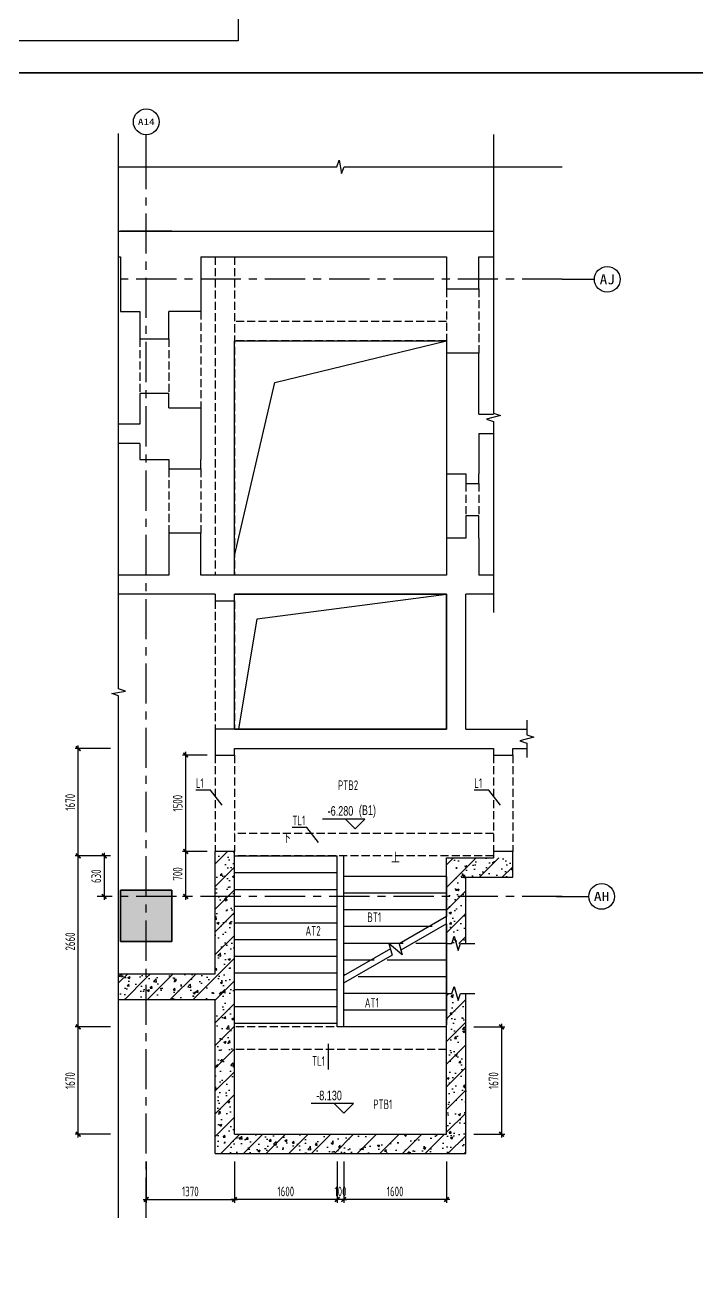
# Model space of a CAD drawing. Extents: x 868813 to 976250, y -66060 to 16191.
# Drawn here: x 895201 to 905652, y -55575 to -36114 of the extents above; entities that cross this region are included whole.
import ezdxf
from ezdxf.enums import TextEntityAlignment as Align

# ---------------------------------------------------------------- set-up
doc = ezdxf.new("R2010")
doc.units = 0
doc.header["$LTSCALE"] = 500
doc.linetypes.add('CENTER', pattern=[2, 1.25, -0.25, 0.25, -0.25])
doc.linetypes.add('DASH', pattern=[0.35, 0.25, -0.1])
doc.layers.get('0').update_dxf_attribs({"linetype": 'CONTINUOUS'})
doc.layers.get('Defpoints').update_dxf_attribs({"color": 167, "linetype": 'CONTINUOUS'})
for name, color, linetype in [('02-TEXT_轴号', 7, 'CONTINUOUS'), ('104-6 B1核心筒G$0$A_STR-砼柱', 51, 'CONTINUOUS'), ('A-TECH_结构', 21, 'CONTINUOUS'), ('A_STR-砌块墙', 121, 'CONTINUOUS'), ('A_STR-砼墙', 51, 'CONTINUOUS'), ('AXIS', 253, 'CENTER'), ('AXIS_TEXT', 7, 'CONTINUOUS'), ('DIM', 3, 'CONTINUOUS'), ('PUB_TEXT', 7, 'CONTINUOUS'), ('s-beam', 4, 'DASH'), ('s-colu', 40, 'CONTINUOUS'), ('s-colu-hatc', 16, 'CONTINUOUS'), ('s-dim', 3, 'CONTINUOUS'), ('S-DIM-B', 3, 'CONTINUOUS'), ('S-HATCH', 253, 'CONTINUOUS'), ('s-stair', 7, 'CONTINUOUS'), ('s-thin', 3, 'CONTINUOUS'), ('S_TEXT', 7, 'CONTINUOUS'), ('S_THIN', 7, 'CONTINUOUS'), ('TEXT', 7, 'CONTINUOUS')]:
    doc.layers.add(name, color=color, linetype=linetype)
doc.styles.add('_TCH_AXIS', font='STXIHEI.TTF')
doc.styles.add('_TCH_DIM', font='ros.shx', dxfattribs={"width": 0.8, "bigfont": 'jd.shx'})
doc.styles.add('COMPLEX', font='COMPLEX')
doc.styles.add('TSSD_Dimension', font='tssdeng.shx', dxfattribs={"width": 0.7, "bigfont": 'TSSDCHN.SHX'})
doc.styles.add('TSSD_Rein', font='Tssdeng.shx', dxfattribs={"width": 0.7, "bigfont": 'hztxt.shx'})
doc.dimstyles.new('TSSD_50_50', dxfattribs={"dimtxt": 150, "dimasz": 50, "dimexe": 50, "dimexo": 125, "dimgap": 50, "dimtad": 1, "dimdec": 0, "dimzin": 0, "dimdsep": 46, "dimtxsty": 'TSSD_Dimension', "dimblk": 'ARCHTICK', "dimblk1": 'ARCHTICK', "dimblk2": 'ARCHTICK', "dimcen": 0, "dimdle": 50, "dimclrt": 7, "dimadec": 0, "dimazin": 0, "dimtfac": 1, "dimtdec": 0, "dimtix": 1, "dimtmove": 2, "dimatfit": 3, "dimfxl": 1, "dimtolj": 1, "dimtzin": 0, "dimarcsym": 0})
pattern_1 = [(50, (1103806.76, 226845.56), (358.6301, -31.37607), [37.5, -412.5]), (355, (1103806.76, 226845.56), (-69.37567, 376.09607), [30, -330]), (100.4514, (1103836.65, 226842.94), (289.2547, 344.71977), [31.8701, -350.57106]), (46.1842, (1103806.76, 226945.56), (533.6205, -82.7595), [56.25, -618.75]), (96.6356, (1103851.23, 226938.66), (467.33135, 487.0589), [47.80514, -525.8565]), (351.1842, (1103806.76, 226945.56), (467.331, 487.0593), [45, -495]), (21, (1103856.76, 226920.56), (298.45353, -201.30945), [37.5, -412.5]), (326, (1103856.76, 226920.56), (121.65767, 362.57502), [30, -330]), (71.4514, (1103881.63, 226903.8), (420.1113, 161.26525), [31.8701, -350.57106]), (37.5, (1103806.76, 226845.56), (6.07993, 166.446927), [0, -326, 0, -335, 0, -331.25]), (7.5, (1103806.76, 226845.56), (131.53477, 197.20586), [0, -191, 0, -318.5, 0, -126.25]), (327.5, (1103695.26, 226845.56), (266.91122, -11.277436), [0, -125, 0, -390, 0, -517.5]), (317.5, (1103645.26, 226845.56), (291.59308, 50.05249), [0, -162.5, 0, -259, 0, -367.5]), (45, (1103806.76, 226845.56), (-176.7767, 176.7767), [])]

# ---------------------------------------------------------------- blocks, each defined once
blk = doc.blocks.new('_AXISO')
blk.add_circle((0, 0), 0.5)
at = {"layer": 'AXIS_TEXT', "style": 'COMPLEX', "width": 1.041667}
blk.add_attdef('A', text='', height=0.56, dxfattribs=at).set_placement((-0.25, -0.28), (0.25, -0.28), align=Align.FIT)
blk = doc.blocks.new('_ArchTick')
at = {"color": 0, "const_width": 0.5}
blk.add_lwpolyline([(-0.71, -0.71), (0.71, 0.71)], dxfattribs=at)
blk = doc.blocks.new('*D46')
at = {"layer": 'Defpoints', "color": 0, "transparency": 16777216}
for p in [(900157, -53671), (901757, -53671), (900157, -54385)]:
    blk.add_point(p, dxfattribs=at)
at = {"layer": 's-dim', "color": 0, "lineweight": -2, "transparency": 16777216}
for p, q in [((900157, -53796), (900157, -54435)), ((901757, -53796), (901757, -54435)), ((901807, -54385), (900107, -54385))]:
    blk.add_line(p, q, dxfattribs=at)
at = {"layer": 's-dim', "color": 0, "lineweight": -2, "transparency": 16777216, "xscale": 50, "yscale": 50, "zscale": 50, "rotation": 180}
blk.add_blockref('_ArchTick', (900157, -54385), dxfattribs=at)
at = {"layer": 's-dim', "color": 0, "lineweight": -2, "transparency": 16777216, "xscale": 50, "yscale": 50, "zscale": 50}
blk.add_blockref('_ArchTick', (901757, -54385), dxfattribs=at)
at = {"layer": 's-dim', "color": 7, "transparency": 16777216, "insert": (900957, -54260), "char_height": 150, "attachment_point": 5, "style": 'TSSD_Dimension'}
blk.add_mtext('\\A1;1600', dxfattribs=at)
blk = doc.blocks.new('*D47')
at = {"layer": 'Defpoints', "color": 0, "transparency": 16777216}
for p in [(900057, -53671), (900157, -53671), (900057, -54385)]:
    blk.add_point(p, dxfattribs=at)
at = {"layer": 's-dim', "color": 0, "lineweight": -2, "transparency": 16777216}
for p, q in [((900057, -53796), (900057, -54435)), ((900157, -53796), (900157, -54435)), ((900057, -54385), (900007, -54385)), ((900157, -54385), (900057, -54385)), ((900157, -54385), (900207, -54385))]:
    blk.add_line(p, q, dxfattribs=at)
at = {"layer": 's-dim', "color": 0, "lineweight": -2, "transparency": 16777216, "xscale": 50, "yscale": 50, "zscale": 50}
blk.add_blockref('_ArchTick', (900057, -54385), dxfattribs=at)
at = {"layer": 's-dim', "color": 0, "lineweight": -2, "transparency": 16777216, "xscale": 50, "yscale": 50, "zscale": 50, "rotation": 180}
blk.add_blockref('_ArchTick', (900157, -54385), dxfattribs=at)
at = {"layer": 's-dim', "color": 7, "transparency": 16777216, "insert": (900107, -54260), "char_height": 150, "attachment_point": 5, "style": 'TSSD_Dimension'}
blk.add_mtext('\\A1;100', dxfattribs=at)
blk = doc.blocks.new('*D48')
at = {"layer": 'Defpoints', "color": 0, "transparency": 16777216}
for p in [(898457, -53671), (900057, -53671), (898457, -54385)]:
    blk.add_point(p, dxfattribs=at)
at = {"layer": 's-dim', "color": 0, "lineweight": -2, "transparency": 16777216}
for p, q in [((898457, -53796), (898457, -54435)), ((900057, -53796), (900057, -54435)), ((900107, -54385), (898407, -54385))]:
    blk.add_line(p, q, dxfattribs=at)
at = {"layer": 's-dim', "color": 0, "lineweight": -2, "transparency": 16777216, "xscale": 50, "yscale": 50, "zscale": 50, "rotation": 180}
blk.add_blockref('_ArchTick', (898457, -54385), dxfattribs=at)
at = {"layer": 's-dim', "color": 0, "lineweight": -2, "transparency": 16777216, "xscale": 50, "yscale": 50, "zscale": 50}
blk.add_blockref('_ArchTick', (900057, -54385), dxfattribs=at)
at = {"layer": 's-dim', "color": 7, "transparency": 16777216, "insert": (899257, -54260), "char_height": 150, "attachment_point": 5, "style": 'TSSD_Dimension'}
blk.add_mtext('\\A1;1600', dxfattribs=at)
blk = doc.blocks.new('*D49')
at = {"layer": 'Defpoints', "color": 0, "transparency": 16777216}
for p in [(897087, -53671), (898457, -53671), (898457, -54385)]:
    blk.add_point(p, dxfattribs=at)
at = {"layer": 's-dim', "color": 0, "lineweight": -2, "transparency": 16777216}
for p, q in [((897087, -53796), (897087, -54435)), ((898457, -53796), (898457, -54435)), ((897037, -54385), (898507, -54385))]:
    blk.add_line(p, q, dxfattribs=at)
at = {"layer": 's-dim', "color": 0, "lineweight": -2, "transparency": 16777216, "xscale": 50, "yscale": 50, "zscale": 50, "rotation": 180}
blk.add_blockref('_ArchTick', (897087, -54385), dxfattribs=at)
at = {"layer": 's-dim', "color": 0, "lineweight": -2, "transparency": 16777216, "xscale": 50, "yscale": 50, "zscale": 50}
blk.add_blockref('_ArchTick', (898457, -54385), dxfattribs=at)
at = {"layer": 's-dim', "color": 7, "transparency": 16777216, "insert": (897772, -54260), "char_height": 150, "attachment_point": 5, "style": 'TSSD_Dimension'}
blk.add_mtext('\\A1;1370', dxfattribs=at)
blk = doc.blocks.new('*D50')
at = {"layer": 'Defpoints', "color": 0, "transparency": 16777216}
for p in [(896028, -51701), (896657, -51701), (896657, -53371)]:
    blk.add_point(p, dxfattribs=at)
at = {"layer": 's-dim', "color": 0, "lineweight": -2, "transparency": 16777216}
for p, q in [((896532, -51701), (895978, -51701)), ((896028, -53421), (896028, -51651)), ((896532, -53371), (895978, -53371))]:
    blk.add_line(p, q, dxfattribs=at)
at = {"layer": 's-dim', "color": 0, "lineweight": -2, "transparency": 16777216, "xscale": 50, "yscale": 50, "zscale": 50}
for p, rotation in [((896028, -51701), 90), ((896028, -53371), 270)]:
    blk.add_blockref('_ArchTick', p, dxfattribs=dict(at, rotation=rotation))
at = {"layer": 's-dim', "color": 7, "transparency": 16777216, "insert": (895903, -52536), "char_height": 150, "attachment_point": 5, "rotation": 90, "style": 'TSSD_Dimension'}
blk.add_mtext('\\A1;1670', dxfattribs=at)
blk = doc.blocks.new('*D51')
at = {"layer": 'Defpoints', "color": 0, "transparency": 16777216}
for p in [(896028, -49041), (896657, -49041), (896657, -51701)]:
    blk.add_point(p, dxfattribs=at)
at = {"layer": 's-dim', "color": 0, "lineweight": -2, "transparency": 16777216}
for p, q in [((896532, -49041), (895978, -49041)), ((896028, -51751), (896028, -48991)), ((896532, -51701), (895978, -51701))]:
    blk.add_line(p, q, dxfattribs=at)
at = {"layer": 's-dim', "color": 0, "lineweight": -2, "transparency": 16777216, "xscale": 50, "yscale": 50, "zscale": 50}
for p, rotation in [((896028, -49041), 90), ((896028, -51701), 270)]:
    blk.add_blockref('_ArchTick', p, dxfattribs=dict(at, rotation=rotation))
at = {"layer": 's-dim', "color": 7, "transparency": 16777216, "insert": (895903, -50371), "char_height": 150, "attachment_point": 5, "rotation": 90, "style": 'TSSD_Dimension'}
blk.add_mtext('\\A1;2660', dxfattribs=at)
blk = doc.blocks.new('*D52')
at = {"layer": 'Defpoints', "color": 0, "transparency": 16777216}
for p in [(896028, -47371), (896657, -47371), (896657, -49041)]:
    blk.add_point(p, dxfattribs=at)
at = {"layer": 's-dim', "color": 0, "lineweight": -2, "transparency": 16777216}
for p, q in [((896532, -47371), (895978, -47371)), ((896028, -49091), (896028, -47321)), ((896532, -49041), (895978, -49041))]:
    blk.add_line(p, q, dxfattribs=at)
at = {"layer": 's-dim', "color": 0, "lineweight": -2, "transparency": 16777216, "xscale": 50, "yscale": 50, "zscale": 50}
for p, rotation in [((896028, -47371), 90), ((896028, -49041), 270)]:
    blk.add_blockref('_ArchTick', p, dxfattribs=dict(at, rotation=rotation))
at = {"layer": 's-dim', "color": 7, "transparency": 16777216, "insert": (895903, -48206), "char_height": 150, "attachment_point": 5, "rotation": 90, "style": 'TSSD_Dimension'}
blk.add_mtext('\\A1;1670', dxfattribs=at)
blk = doc.blocks.new('*D53')
at = {"layer": 'Defpoints', "color": 0, "transparency": 16777216}
for p in [(896657, -49041), (896432, -49671), (896657, -49671)]:
    blk.add_point(p, dxfattribs=at)
at = {"layer": 's-dim', "color": 0, "lineweight": -2, "transparency": 16777216}
for p, q in [((896532, -49041), (896382, -49041)), ((896432, -48991), (896432, -49721)), ((896532, -49671), (896382, -49671))]:
    blk.add_line(p, q, dxfattribs=at)
at = {"layer": 's-dim', "color": 0, "lineweight": -2, "transparency": 16777216, "xscale": 50, "yscale": 50, "zscale": 50}
for p, rotation in [((896432, -49041), 90), ((896432, -49671), 270)]:
    blk.add_blockref('_ArchTick', p, dxfattribs=dict(at, rotation=rotation))
at = {"layer": 's-dim', "color": 7, "transparency": 16777216, "insert": (896307, -49356), "char_height": 150, "attachment_point": 5, "rotation": 90, "style": 'TSSD_Dimension'}
blk.add_mtext('\\A1;630', dxfattribs=at)
blk = doc.blocks.new('*D59')
at = {"layer": 'Defpoints', "color": 0, "transparency": 16777216}
for p in [(902057, -51701), (902057, -53371), (902613, -53371)]:
    blk.add_point(p, dxfattribs=at)
at = {"layer": 's-dim', "color": 0, "lineweight": -2, "transparency": 16777216}
for p, q in [((902182, -51701), (902663, -51701)), ((902613, -51651), (902613, -53421)), ((902182, -53371), (902663, -53371))]:
    blk.add_line(p, q, dxfattribs=at)
at = {"layer": 's-dim', "color": 0, "lineweight": -2, "transparency": 16777216, "xscale": 50, "yscale": 50, "zscale": 50}
for p, rotation in [((902613, -51701), 90), ((902613, -53371), 270)]:
    blk.add_blockref('_ArchTick', p, dxfattribs=dict(at, rotation=rotation))
at = {"layer": 's-dim', "color": 7, "transparency": 16777216, "insert": (902488, -52536), "char_height": 150, "attachment_point": 5, "rotation": 90, "style": 'TSSD_Dimension'}
blk.add_mtext('\\A1;1670', dxfattribs=at)
blk = doc.blocks.new('*D65')
at = {"layer": 'Defpoints', "color": 0, "transparency": 16777216}
for p in [(897700, -48971), (898157, -48971), (897880, -49671)]:
    blk.add_point(p, dxfattribs=at)
at = {"layer": 's-dim', "color": 0, "lineweight": -2, "transparency": 16777216}
for p, q in [((898032, -48971), (897650, -48971)), ((897700, -49721), (897700, -48921)), ((897755, -49671), (897650, -49671))]:
    blk.add_line(p, q, dxfattribs=at)
at = {"layer": 's-dim', "color": 0, "lineweight": -2, "transparency": 16777216, "xscale": 50, "yscale": 50, "zscale": 50}
for p, rotation in [((897700, -48971), 90), ((897700, -49671), 270)]:
    blk.add_blockref('_ArchTick', p, dxfattribs=dict(at, rotation=rotation))
at = {"layer": 's-dim', "color": 7, "transparency": 16777216, "insert": (897575, -49321), "char_height": 150, "attachment_point": 5, "rotation": 90, "style": 'TSSD_Dimension'}
blk.add_mtext('\\A1;700', dxfattribs=at)
blk = doc.blocks.new('*D66')
at = {"layer": 'Defpoints', "color": 0, "transparency": 16777216}
for p in [(897700, -47471), (898157, -47471), (898157, -48971)]:
    blk.add_point(p, dxfattribs=at)
at = {"layer": 's-dim', "color": 0, "lineweight": -2, "transparency": 16777216}
for p, q in [((898032, -47471), (897650, -47471)), ((897700, -49021), (897700, -47421)), ((898032, -48971), (897650, -48971))]:
    blk.add_line(p, q, dxfattribs=at)
at = {"layer": 's-dim', "color": 0, "lineweight": -2, "transparency": 16777216, "xscale": 50, "yscale": 50, "zscale": 50}
for p, rotation in [((897700, -47471), 90), ((897700, -48971), 270)]:
    blk.add_blockref('_ArchTick', p, dxfattribs=dict(at, rotation=rotation))
at = {"layer": 's-dim', "color": 7, "transparency": 16777216, "insert": (897575, -48221), "char_height": 150, "attachment_point": 5, "rotation": 90, "style": 'TSSD_Dimension'}
blk.add_mtext('\\A1;1500', dxfattribs=at)

msp = doc.modelspace()

# ---------------------------------------------------------------- hatches: boundary and pattern name
at = {"layer": 's-colu-hatc'}
msp.add_hatch(color=256, dxfattribs=at).paths.add_polyline_path([(896686.6, -49570.6), (897486.6, -49570.6), (897486.6, -50370.6), (896686.6, -50370.6)])
msp.add_hatch(color=256, dxfattribs=at).paths.add_polyline_path([(896686.6, -49570.6), (897486.6, -49570.6), (897486.6, -50370.6), (896686.6, -50370.6)])
at = {"layer": 'S-HATCH'}
h = msp.add_hatch(dxfattribs=at)
h.set_pattern_fill('ARMORED', color=256, scale=50, style=0)
h.set_pattern_definition(pattern_1)
h.paths.add_polyline_path([(898456.6, -48970.6), (898156.6, -48970.6), (898156.6, -49670.6), (898456.6, -49670.6)])
h = msp.add_hatch(dxfattribs=at)
h.set_pattern_fill('ARMORED', color=256, scale=50, style=0)
h.set_pattern_definition([(50, (16268.4, -52550), (358.63009, -31.37607), [37.5, -412.5]), (355, (16268.4, -52550), (-69.37567, 376.09607), [30, -330]), (100.4514, (16298.28, -52552.6), (289.25469, 344.71977), [31.8701, -350.57106]), (46.1842, (16268.4, -52450), (533.62052, -82.7595), [56.25, -618.75]), (96.6356, (16312.86, -52456.9), (467.33135, 487.05894), [47.80514, -525.8565]), (351.1842, (16268.4, -52450), (467.33097, 487.0593), [45, -495]), (21, (16318.4, -52475), (298.45353, -201.30945), [37.5, -412.5]), (326, (16318.4, -52475), (121.65767, 362.57502), [30, -330]), (71.4514, (16343.27, -52491.78), (420.11131, 161.26525), [31.8701, -350.57106]), (37.5, (16268.4, -52550), (6.079928, 166.446927), [0, -326, 0, -335, 0, -331.25]), (7.5, (16268.4, -52550), (131.53477, 197.205856), [0, -191, 0, -318.5, 0, -126.25]), (327.5, (16156.9, -52550), (266.911218, -11.277436), [0, -125, 0, -390, 0, -517.5]), (317.5, (16106.9, -52550), (291.593085, 50.05249), [0, -162.5, 0, -259, 0, -367.5]), (45, (16268.4, -52550), (-176.776695, 176.776695), [])])
h.paths.add_polyline_path([(901756.6, -49070.6), (902786.6, -49070.6), (902786.6, -49370.6), (901756.6, -49370.6)])
h.paths.add_polyline_path([(901756.6, -49370.6), (902056.6, -49370.6), (902056.6, -50400.6), (901756.6, -50400.6)])
h = msp.add_hatch(dxfattribs=at)
h.set_pattern_fill('ARMORED', color=256, scale=50, style=0)
h.set_pattern_definition(pattern_1)
h.paths.add_polyline_path([(898456.6, -49670.6), (898156.6, -49670.6), (898156.6, -50872.6), (897086.6, -50872.4), (897086.6, -51272.4), (898156.6, -51272.6), (898156.6, -53670.6), (902056.6, -53670.6), (902056.6, -51180.6), (901971.6, -51180.6), (901936.6, -51290.6), (901876.6, -51070.6), (901841.6, -51180.6), (901756.6, -51180.6), (901756.6, -51670.6), (901756.6, -51670.6), (901756.6, -53370.6), (898456.6, -53370.6)])
h = msp.add_hatch(dxfattribs=at)
h.set_pattern_fill('ARMORED', color=256, scale=50, style=0)
h.set_pattern_definition(pattern_1)
h.paths.add_polyline_path([(897086.6, -50872.4), (896656.6, -50872.3), (896656.6, -51272.3), (897086.6, -51272.4)])

# ---------------------------------------------------------------- linework, layer by layer
msp.add_lwpolyline([(868814.6, 16191.2), (898514.6, 16191.2), (898514.6, -36358.8), (868814.6, -36358.8)], close=True)
for points, const_width in [([(868814.6, -66058.8), (921364.6, -66058.8), (921364.6, -36358.8), (868814.6, -36358.8)], 2.5), ([(917614.6, -36858.8), (870064.6, -36858.8), (870064.6, -65558.8), (917614.6, -65558.8)], 25)]:
    msp.add_lwpolyline(points, close=True, dxfattribs=dict(const_width=const_width))
at = {"layer": '104-6 B1核心筒G$0$A_STR-砼柱'}
for p, q in [((897086.5, -39320.7), (896686.6, -39320.7)), ((897486.6, -39320.7), (897086.5, -39320.7)), ((896686.6, -39720.7), (896686.6, -40570.6)), ((896686.6, -40570.6), (896986.6, -40570.6)), ((897486.6, -49570.6), (896686.6, -49570.6)), ((896686.6, -49570.6), (896686.6, -50370.6)), ((897486.6, -50370.6), (897486.6, -49570.6)), ((896686.6, -50370.6), (897486.6, -50370.6))]:
    msp.add_line(p, q, dxfattribs=at)
at = {"layer": 'A-TECH_结构'}
for points in [[(898457.1, -41026.1), (901757.1, -41026.1), (901756.6, -44670.6), (898456.6, -44670.6)], [(898456.6, -44970.6), (901756.6, -44970.6), (901756.6, -47070.6), (898456.6, -47070.6)]]:
    msp.add_lwpolyline(points, close=True, dxfattribs=at)
for points in [[(898456.6, -44370.6), (899084.6, -41675.9), (901757.1, -41026.1)], [(898456.6, -44970.6), (901756.6, -44970.6), (901756.6, -47070.6), (898456.6, -47070.6), (898456.6, -44970.6)], [(898526.6, -47070.6), (898813.6, -45351.2), (901756.6, -44970.6)]]:
    msp.add_lwpolyline(points, dxfattribs=at)
at = {"layer": 'A_STR-砌块墙'}
msp.add_line((896656.6, -43120.6), (896656.6, -42920.6), dxfattribs=at)
at = {"layer": 'A_STR-砼墙'}
for p, q in [((896656.6, -39320.6), (897787.2, -39320.6)), ((897787.2, -39320.6), (901906.6, -39320.6)), ((901906.6, -39320.6), (902486.6, -39320.6)), ((896656.6, -39720.6), (896687.2, -39720.6)), ((896687.2, -39720.6), (896687.2, -40571.8)), ((897937.2, -39720.6), (897937.2, -40571.8)), ((897937.2, -39720.6), (901756.6, -39720.6)), ((901756.6, -39720.6), (901756.6, -40220.6)), ((902256.6, -39720.6), (902486.6, -39720.6)), ((902256.6, -40220.6), (902256.6, -39720.6)), ((901756.6, -40220.6), (902256.6, -40220.6)), ((896687.2, -40571.8), (896987.2, -40571.8)), ((896987.2, -40571.8), (896987.2, -40997.1)), ((897937.2, -40571.8), (897437.2, -40571.8)), ((897437.2, -40997.1), (897437.2, -40571.8)), ((896987.2, -40997.1), (897437.2, -40997.1)), ((902256.6, -41220.6), (901756.6, -41220.6)), ((901756.6, -41220.6), (901756.6, -42070.6)), ((902256.6, -42170.6), (902256.6, -41220.6)), ((897437.2, -41847.1), (896987.2, -41847.1)), ((896987.2, -41847.1), (896987.2, -42072.1)), ((897437.2, -42072.1), (897437.2, -41847.1)), ((896987.2, -42072.1), (896987.2, -42072.1)), ((896987.2, -42072.1), (896987.2, -42322.1)), ((897437.2, -42072.1), (897937.2, -42072.1)), ((897937.2, -42072.1), (897937.2, -42472.1)), ((901756.6, -42070.6), (901756.6, -43097.1)), ((902256.6, -42170.6), (902486.6, -42170.6)), ((896987.2, -42322.1), (896656.6, -42322.1)), ((897937.2, -42472.1), (897937.2, -42872.1)), ((902256.6, -42470.6), (902486.6, -42470.6)), ((902256.6, -42470.6), (902256.6, -43097.1)), ((896987.2, -42622.1), (896656.6, -42622.1)), ((896987.2, -42622.1), (896987.2, -42872.1)), ((896987.2, -42872.1), (897437.2, -42872.1)), ((897437.2, -42872.1), (897437.2, -43020.7)), ((897937.2, -43020.8), (897937.2, -42872.1)), ((897437.2, -43020.7), (897937.2, -43020.8)), ((901756.6, -43097.1), (902056.6, -43097.1)), ((902056.6, -43097.1), (902056.6, -43247.2)), ((902256.6, -43247.2), (902256.6, -43097.1)), ((902056.6, -43247.2), (902256.6, -43247.2)), ((902256.6, -43747.2), (902056.6, -43747.2)), ((902056.6, -43747.2), (902056.6, -44097.1)), ((902256.6, -44097.1), (902256.6, -43747.2)), ((897937.2, -44020.8), (897437.2, -44020.7)), ((897437.2, -44020.7), (897437.2, -44670.6)), ((897937.2, -44670.6), (897937.2, -44020.8)), ((902056.6, -44097.1), (901756.6, -44097.1)), ((901756.6, -44097.1), (901756.6, -44670.6)), ((902256.6, -44097.1), (902256.6, -44670.6)), ((897437.2, -44670.6), (896656.6, -44670.6)), ((898306.6, -44670.6), (897937.2, -44670.6)), ((901756.6, -44670.6), (898306.6, -44670.6)), ((902486.6, -44670.6), (902256.6, -44670.6)), ((897787.2, -44970.6), (896656.6, -44970.6)), ((898156.6, -44970.6), (897787.2, -44970.6)), ((898156.6, -44970.6), (898156.6, -45070.6)), ((898156.6, -45070.6), (898456.6, -45070.6)), ((898456.6, -45070.6), (898456.6, -44970.6)), ((901756.6, -44970.6), (898456.6, -44970.6)), ((901756.6, -47070.6), (901756.6, -44970.6)), ((902056.6, -47070.6), (902056.6, -44970.6)), ((902486.6, -44970.6), (902056.6, -44970.6)), ((898456.6, -47070.6), (898156.6, -47070.6)), ((898156.6, -47070.6), (898156.6, -47220.6)), ((898456.6, -47070.6), (901756.6, -47070.6)), ((902056.6, -47070.6), (902786.6, -47070.6)), ((902786.6, -47070.6), (903005.1, -47070.6)), ((898156.6, -47220.6), (898156.6, -47470.6)), ((898156.6, -47470.6), (898456.6, -47470.6)), ((898456.6, -47370.6), (901906.6, -47370.6)), ((898456.6, -47470.6), (898456.6, -47370.6)), ((901906.6, -47370.6), (902486.6, -47370.6)), ((902486.6, -47370.6), (902486.6, -47470.6)), ((902486.6, -47370.6), (902486.6, -47470.6)), ((902486.6, -47470.6), (902786.6, -47470.6)), ((902786.6, -47470.6), (902786.6, -47370.6)), ((902786.6, -47370.6), (903005.1, -47370.6)), ((898156.6, -50872.6), (898156.6, -48970.6)), ((898456.6, -48970.6), (898156.6, -48970.6)), ((898456.6, -53370.6), (898456.6, -48970.6)), ((902786.6, -48970.6), (902486.6, -48970.6)), ((902486.6, -48970.6), (902486.6, -49070.6)), ((902786.6, -48970.6), (902486.6, -48970.6)), ((902486.6, -48970.6), (902486.6, -49070.6)), ((902786.6, -49370.6), (902786.6, -48970.6)), ((902786.6, -49370.6), (902786.6, -48970.6)), ((901756.6, -53370.6), (901756.6, -49070.6)), ((901756.6, -49070.6), (902486.6, -49070.6)), ((902056.6, -50400.6), (902056.6, -49370.6)), ((902056.6, -49370.6), (902786.6, -49370.6)), ((896656.6, -50872.3), (898156.6, -50872.6)), ((902056.6, -53670.6), (902056.6, -51180.6)), ((896656.6, -51272.3), (898156.6, -51272.6)), ((898156.6, -53670.6), (898156.6, -51272.6)), ((898456.6, -53370.6), (901756.6, -53370.6)), ((898156.6, -53670.6), (902056.6, -53670.6))]:
    msp.add_line(p, q, dxfattribs=at)
at = {"layer": 'AXIS', "color": 1}
for p, q in [((897086.6, -54670.4), (897086.6, -38320.6)), ((903556.6, -40070.6), (896656.6, -40070.6)), ((903556.6, -49670.6), (896322.9, -49670.6))]:
    msp.add_line(p, q, dxfattribs=at)
at = {"layer": 'DIM'}
for p, q in [((900486.1, -48467.2), (899826.5, -48467.2)), ((900336.1, -48617.2), (900186.1, -48467.2)), ((900336.1, -48617.2), (900486.1, -48467.2)), ((900308.6, -52893.6), (899649, -52893.6)), ((900158.6, -53043.6), (900008.6, -52893.6)), ((900158.6, -53043.6), (900308.6, -52893.6))]:
    msp.add_line(p, q, dxfattribs=at)
at = {"layer": 's-beam'}
for p, q in [((898157.1, -39720.6), (898157.1, -44670.6)), ((898457.1, -39720.6), (898457.1, -44670.6)), ((901756.6, -40220.6), (901757.1, -41220.6)), ((902256.6, -40220.6), (902256.6, -41220.6)), ((897937.2, -40571.8), (897937.2, -42072.1)), ((901757.1, -40726.1), (898457.1, -40726.1)), ((896987.2, -40997.1), (896987.2, -41847.1)), ((897437.2, -40997.1), (897437.2, -41847.1)), ((901757.1, -41026.1), (898457.1, -41026.1)), ((897437.2, -43020.7), (897437.2, -44020.7)), ((897937.2, -43020.8), (897937.2, -44020.8)), ((901756.8, -43097.1), (901756.6, -44097.1)), ((902056.6, -43247.2), (902056.6, -43747.2)), ((902256.6, -43247.2), (902256.6, -43747.2)), ((898156.6, -45070.6), (898156.6, -47070.6)), ((898456.6, -45070.6), (898456.6, -47070.6)), ((898156.6, -47470.6), (898156.6, -48970.6)), ((898456.6, -47470.6), (898456.6, -48970.6)), ((902486.6, -47470.6), (902486.6, -48970.6)), ((902786.6, -47470.6), (902786.6, -48970.6)), ((902486.6, -48690.6), (898456.6, -48690.6)), ((902486.6, -49040.6), (898456.6, -49040.6)), ((901756.6, -51700.6), (898456.6, -51700.6)), ((901756.6, -52050.6), (898456.6, -52050.6))]:
    msp.add_line(p, q, dxfattribs=at)
at = {"layer": 's-colu'}
msp.add_lwpolyline([(896686.6, -49570.6), (897486.6, -49570.6), (897486.6, -50370.6), (896686.6, -50370.6)], close=True, dxfattribs=at)
at = {"layer": 's-dim'}
for p, q in [((897086.2, -38320.5), (897086.2, -37820.5)), ((903556.6, -40070.6), (904056.6, -40070.6)), ((903468.7, -49670.6), (903968.7, -49670.6))]:
    msp.add_line(p, q, dxfattribs=at)
at = {"layer": 'S-DIM-B', "ltscale": 0.001}
for points in [[(899256.6, -48891.9, 0, 0, 0), (899256.6, -52545.6, 0, 0, 0), (900956.6, -52545.6, 0, 0, 0), (900956.6, -50780.6, 40, 0, 0), (900956.6, -50630.6, 0, 0, 0)], [(900956.6, -49200.6, 0, 0, 0), (900956.6, -50220.6, 40, 0, 0), (900956.6, -50370.6, 0, 0, 0)]]:
    msp.add_lwpolyline(points, format="xyseb", dxfattribs=at)
at = {"layer": 's-stair'}
for p, q in [((898456.6, -49040.6), (900056.6, -49040.6)), ((900056.6, -51700.6), (900056.6, -49040.6)), ((900156.6, -49040.6), (900156.6, -51700.6)), ((898456.6, -51670.6), (898456.6, -49070.6)), ((900056.6, -51670.6), (900056.6, -49070.6)), ((898456.6, -49300.6), (900056.6, -49300.6)), ((900156.6, -49330.6), (900156.6, -50904.8)), ((901756.6, -49360.6), (900156.6, -49360.6)), ((901756.6, -49360.6), (901756.6, -49981)), ((898456.6, -49560.6), (900056.6, -49560.6)), ((901756.6, -49620.6), (900156.6, -49620.6)), ((898456.6, -49820.6), (900056.6, -49820.6)), ((901756.6, -49880.6), (900156.6, -49880.6)), ((901756.6, -49981), (901021, -50405.7)), ((898456.6, -50080.6), (900056.6, -50080.6)), ((901532.1, -50140.6), (900156.6, -50140.6)), ((901756.6, -50096.5), (901047.8, -50505.7)), ((901756.6, -50096.5), (901756.6, -51670.6)), ((898456.6, -50340.6), (900056.6, -50340.6)), ((901081.7, -50400.6), (900156.6, -50400.6)), ((901756.6, -50400.6), (901281.7, -50400.6)), ((900882.7, -50485.6), (900156.6, -50904.8)), ((900909.5, -50585.6), (900156.6, -51020.2)), ((901067.2, -50578.1), (900861.1, -50405.2)), ((900861.1, -50405.2), (900909.5, -50585.6)), ((901021, -50405.7), (901067.2, -50578.1)), ((898456.6, -50600.6), (900056.6, -50600.6)), ((900631.4, -50660.6), (900156.6, -50660.6)), ((901756.6, -50660.6), (900831.4, -50660.6)), ((898456.6, -50860.6), (900056.6, -50860.6)), ((900181.1, -50890.6), (900156.6, -50890.6)), ((901756.6, -50920.6), (900381.1, -50920.6)), ((898456.6, -51120.6), (900056.6, -51120.6)), ((900156.6, -51020.2), (900156.6, -51670.6)), ((901756.6, -51180.6), (900156.6, -51180.6)), ((898456.6, -51380.6), (900056.6, -51380.6)), ((901756.6, -51440.6), (900156.6, -51440.6)), ((898456.6, -51640.6), (900056.6, -51640.6)), ((901756.6, -51700.6), (900156.6, -51700.6))]:
    msp.add_line(p, q, dxfattribs=at)
at = {"layer": 's-thin'}
for points in [[(896656.6, -54670.4), (896656.6, -46551.7), (896551.6, -46513.5), (896761.6, -46476.5), (896656.6, -46439.2), (896656.6, -37803.8)], [(902486.6, -37819.2), (902486.6, -42151.5), (902596.6, -42186.5), (902376.6, -42246.5), (902486.6, -42281.5), (902486.6, -45252.4)], [(896656.6, -38320.6), (900050.3, -38320.7), (900088.5, -38215.7), (900125.5, -38425.7), (900162.8, -38320.7), (903556.6, -38320.8)], [(903005.1, -46930.6), (903005.1, -47155.6), (903115.1, -47190.6), (902895.1, -47250.6), (903005.1, -47285.6), (903005.1, -47510.6)], [(901756.6, -50400.6), (901841.6, -50400.6), (901876.6, -50290.6), (901936.6, -50510.6), (901971.6, -50400.6), (902196.6, -50400.6)], [(901756.6, -51180.6), (901841.6, -51180.6), (901876.6, -51070.6), (901936.6, -51290.6), (901971.6, -51180.6), (902196.6, -51180.6)]]:
    msp.add_lwpolyline(points, dxfattribs=at)
at = {"layer": 'S_THIN'}
for p, q in [((898085.4, -48018.6), (897857.5, -48018.6)), ((898266.2, -48249.3), (898085.4, -48018.6)), ((902415.3, -48018.6), (902187.5, -48018.6)), ((902596.2, -48249.3), (902415.3, -48018.6)), ((899585.4, -48599.8), (899357.5, -48599.8)), ((899766.2, -48830.4), (899585.4, -48599.8)), ((899919.8, -52362.4), (899919.8, -51963))]:
    msp.add_line(p, q, dxfattribs=at)

# ---------------------------------------------------------------- block references
at = {"layer": 's-dim'}
ref = msp.add_blockref('_AXISO', (897086.2, -37620.5), dxfattribs=dict(at, xscale=400, yscale=400, zscale=400))
ref.add_attrib('A', 'A14', dxfattribs={"layer": '02-TEXT_轴号', "height": 103.14, "style": '_TCH_AXIS', "width": 1.020176}).set_placement((896956.1, -37672), (897216.4, -37672), align=Align.FIT)
ref = msp.add_blockref('_AXISO', (904256.6, -40070.6), dxfattribs=dict(at, xscale=400, yscale=400, zscale=400))
ref.add_attrib('A', 'AJ', dxfattribs={"layer": '02-TEXT_轴号', "height": 153.62, "style": '_TCH_AXIS', "width": 0.931494}).set_placement((904139.5, -40147.4), (904373.6, -40147.4), align=Align.FIT)
ref = msp.add_blockref('_AXISO', (904168.7, -49670.6), dxfattribs=dict(at, xscale=400, yscale=400, zscale=400))
ref.add_attrib('A', 'AH', dxfattribs={"layer": '02-TEXT_轴号', "height": 141.08, "style": '_TCH_AXIS', "width": 0.89991}).set_placement((904047.8, -49741.2), (904289.6, -49741.2), align=Align.FIT)

# ---------------------------------------------------------------- texts
at = {"layer": 'PUB_TEXT', "style": '_TCH_DIM', "width": 0.705882}
for s, height, p in [('(B1)', 148.75, (900393.9, -48402.1)), ('-6.280', 148.75, (899908, -48414.7)), ('下', 148.8, (899200.7, -48839.4)), ('上', 148.8, (900895.3, -49148.1)), ('-8.130', 148.75, (899730.5, -52841.1))]:
    msp.add_text(s, height=height, dxfattribs=at).set_placement(p)
at = {"layer": 'S_TEXT', "ltscale": 99, "style": 'TSSD_Dimension', "width": 0.7}
for s, p in [('L1', (897858.1, -47982.6)), ('L1', (902188.1, -47982.6)), ('TL1', (899358.1, -48563.7)), ('TL1', (899665.1, -52304.8))]:
    msp.add_text(s, height=150, dxfattribs=at).set_placement(p)
at = {"layer": 'TEXT', "style": 'TSSD_Rein', "width": 0.7}
for s, p in [('PTB2 ', (900067.5, -48015.5)), ('BT1  ', (900525, -50070.1)), ('AT2  ', (899562, -50280.2)), ('AT1  ', (900484.5, -51399.2)), ('PTB1', (900616.9, -52979.9))]:
    msp.add_text(s, height=150, dxfattribs=at).set_placement(p)

# ---------------------------------------------------------------- dimensions: what is measured, and where the dimension line sits
at = {"layer": 's-dim'}
for base, p1, p2, picture, middle in [((896027.8, -47370.6), (896656.6, -49040.6), (896656.6, -47370.6), '*D52', (895902.8, -48205.6)), ((897700.2, -47470.6), (898156.6, -48970.6), (898156.6, -47470.6), '*D66', (897575.2, -48220.6)), ((896027.8, -49040.6), (896656.6, -51700.6), (896656.6, -49040.6), '*D51', (895902.8, -50370.6)), ((896431.9, -49670.6), (896656.6, -49040.6), (896656.6, -49670.6), '*D53', (896306.9, -49355.6)), ((897700.2, -48970.6), (897880.1, -49670.6), (898156.6, -48970.6), '*D65', (897575.2, -49320.6)), ((896027.8, -51700.6), (896656.6, -53370.6), (896656.6, -51700.6), '*D50', (895902.8, -52535.6)), ((902612.7, -53370.6), (902056.6, -51700.6), (902056.6, -53370.6), '*D59', (902487.7, -52535.6))]:
    dim = msp.add_linear_dim(base=base, p1=p1, p2=p2, angle=90, dimstyle='TSSD_50_50', dxfattribs=at)
    dim.commit()
    dim.dimension.update_dxf_attribs({"geometry": picture, "text_midpoint": middle})
for base, p1, p2, picture, middle in [((898456.6, -54384.9), (897086.6, -53670.6), (898456.6, -53670.6), '*D49', (897771.6, -54259.9)), ((898456.6, -54384.9), (900056.6, -53670.6), (898456.6, -53670.6), '*D48', (899256.6, -54259.9)), ((900056.6, -54384.9), (900156.6, -53670.6), (900056.6, -53670.6), '*D47', (900106.6, -54259.9)), ((900156.6, -54384.9), (901756.6, -53670.6), (900156.6, -53670.6), '*D46', (900956.6, -54259.9))]:
    dim = msp.add_linear_dim(base=base, p1=p1, p2=p2, dimstyle='TSSD_50_50', dxfattribs=at)
    dim.commit()
    dim.dimension.update_dxf_attribs({"geometry": picture, "text_midpoint": middle})

doc.saveas('drawing.dxf')
